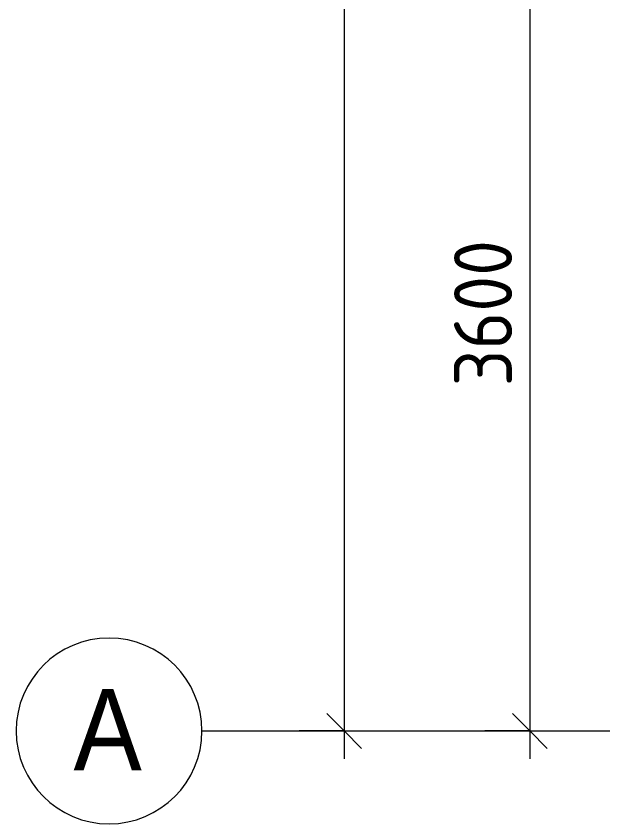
# Model space of a CAD drawing. Header units: millimetres. Extents: x 35316 to 242799, y -8553 to 29000.
# Drawn here: x 35316 to 37842, y -400 to 3078 of the extents above; entities that cross this region are included whole.
import ezdxf

# ---------------------------------------------------------------- set-up
doc = ezdxf.new("R2010")
doc.units = ezdxf.units.MM
for name, color, linetype, lineweight in [('A-ANNO-DIMS', 7, 'Continuous', 9), ('A-ANNO-DIMS-100', 7, 'Continuous', 9), ('Оси', 7, 'Continuous', 9), ('Оси-1', 7, 'Continuous', 20)]:
    doc.layers.add(name, color=color, linetype=linetype, lineweight=lineweight)
doc.styles.add('Arial', font='arial.ttf', dxfattribs={"width": 0.9, "height": 350})
doc.styles.add('ISOCPEUR', font='isocpeur.ttf', dxfattribs={"width": 0.9, "height": 250})
doc.dimstyles.new('ISO-2_5_0_9К_БОЛЬШОЙ', dxfattribs={"dimscale": 304.8, "dimtxt": 248.995294, "dimasz": 0.492126, "dimexe": 0.393701, "dimexo": 0.984252, "dimgap": 0, "dimtad": 1, "dimdec": 0, "dimrnd": 10, "dimzin": 0, "dimdsep": 46, "dimtxsty": 'ISOCPEUR', "dimblk1": 'OBLIQUE', "dimblk2": 'OBLIQUE', "dimsah": 1, "dimcen": 0.09, "dimdle": 0.393701, "dimazin": 0, "dimtfac": 1, "dimtdec": 4, "dimtix": 1, "dimtmove": 0, "dimatfit": 3, "dimfxl": 1, "dimtvp": 1, "dimtolj": 1, "dimtzin": 0, "dimarcsym": 2})
doc.dimstyles.new('ISO-2_5_0_9К_БОЛЬШОЙ_1', dxfattribs={"dimscale": 304.8, "dimtxt": 248.995294, "dimasz": 0.492126, "dimexe": 0.393701, "dimexo": 0.984252, "dimgap": 0, "dimtad": 1, "dimdec": 0, "dimrnd": 10, "dimzin": 0, "dimdsep": 46, "dimtxsty": 'ISOCPEUR', "dimblk1": 'OBLIQUE', "dimblk2": 'OBLIQUE', "dimsah": 1, "dimcen": 0.09, "dimdle": 0.393701, "dimazin": 0, "dimtfac": 1, "dimtdec": 4, "dimtix": 1, "dimtmove": 2, "dimatfit": 3, "dimfxl": 1, "dimtvp": 1, "dimtolj": 1, "dimtzin": 0, "dimarcsym": 2})

# ---------------------------------------------------------------- blocks, each defined once
blk = doc.blocks.new('Ось сетки - D8-29747960-План раскладки напольных покрытий 3 этажа в осях 12-23')
at = {"layer": 'Оси-1'}
for start, end in [(360, 180), (180, 360)]:
    blk.add_arc((0, 0), 4, start, end, dxfattribs=at)
blk = doc.blocks.new('DIMBLOCK24-План раскладки напольных покрытий 3 этажа в осях 12-23')
at = {"layer": 'A-ANNO-DIMS-100', "lineweight": 20}
for p, q in [((37528, 3600), (37453, 3675)), ((37528, 3600), (37603, 3525)), ((37528, 0), (37453, 75)), ((37528, 0), (37603, -75))]:
    blk.add_line(p, q, dxfattribs=at)
at = {"layer": 'A-ANNO-DIMS-100'}
for p, q in [((37334.1, 3600), (37648, 3600)), ((37528, 3600), (37334.1, 3600)), ((37528, 3600), (37528, -120)), ((37334.1, 0), (37648, 0)), ((37528, 0), (37334.1, 0))]:
    blk.add_line(p, q, dxfattribs=at)
at = {"layer": 'A-ANNO-DIMS-100', "color": 0, "insert": (37201.4, 1484), "char_height": 250, "width": 758.478, "attachment_point": 1, "rotation": 90, "line_spacing_factor": 1.149209, "style": 'ISOCPEUR'}
blk.add_mtext('3600', dxfattribs=at)
blk = doc.blocks.new('_Oblique')
at = {"color": 0, "linetype": 'ByBlock', "lineweight": -2}
blk.add_line((-0.5, -0.5), (0.5, 0.5), dxfattribs=at)
blk = doc.blocks.new('DIMBLOCK25-План раскладки напольных покрытий 3 этажа в осях 12-23')
at = {"layer": 'A-ANNO-DIMS-100'}
for p, q in [((36728, 27120), (36728, -120)), ((36534.1, 27000), (36848, 27000)), ((36728, 27000), (36534.1, 27000)), ((36534.1, 0), (36848, 0)), ((36728, 0), (36534.1, 0))]:
    blk.add_line(p, q, dxfattribs=at)
at = {"layer": 'A-ANNO-DIMS-100', "lineweight": 20}
for p, q in [((36728, 27000), (36653, 27075)), ((36728, 27000), (36803, 26925)), ((36728, 0), (36653, 75)), ((36728, 0), (36803, -75))]:
    blk.add_line(p, q, dxfattribs=at)
at = {"layer": 'A-ANNO-DIMS-100', "color": 0, "insert": (36401.4, 13795.2), "char_height": 250, "width": 948.097, "attachment_point": 1, "rotation": 90, "line_spacing_factor": 1.149209, "style": 'ISOCPEUR'}
blk.add_mtext('27000', dxfattribs=at)

msp = doc.modelspace()

# ---------------------------------------------------------------- linework, layer by layer
at = {"layer": 'Оси'}
msp.add_line((36115.9, 0), (38615.9, 0), dxfattribs=at)

# ---------------------------------------------------------------- block references
at = {"layer": 'Оси-1', "xscale": 99.99999999999993, "yscale": 99.99999999999993, "zscale": 99.99999999999993, "rotation": 269.9999999999994}
msp.add_blockref('Ось сетки - D8-29747960-План раскладки напольных покрытий 3 этажа в осях 12-23', (35715.9, 0), dxfattribs=at)

# ---------------------------------------------------------------- texts
at = {"layer": 'Оси', "insert": (35563.2, 181), "char_height": 350, "width": 360.759, "attachment_point": 1, "style": 'Arial'}
msp.add_mtext('\\fArial|b0|i0|c204|p34|;\\W.9;А', dxfattribs=at)

# ---------------------------------------------------------------- dimensions: what is measured, and where the dimension line sits
at = {"layer": 'A-ANNO-DIMS'}
dim = msp.add_linear_dim(base=(36728, 0), p1=(36834.1, 27000), p2=(36834.1, 0), angle=90, dimstyle='ISO-2_5_0_9К_БОЛЬШОЙ_1', override={"dimpost": '<>', "dimfxl": 26999.999823}, dxfattribs=at)
dim.commit()
dim.dimension.update_dxf_attribs({"geometry": 'DIMBLOCK25-План раскладки напольных покрытий 3 этажа в осях 12-23', "text_midpoint": (36568.1, 14269.3), "dimtype": 160, "text_rotation": 90})
dim = msp.add_linear_dim(base=(37528, 0), p1=(37634.1, 3600), p2=(37634.1, 0), angle=90, dimstyle='ISO-2_5_0_9К_БОЛЬШОЙ', override={"dimpost": '<>', "dimfxl": 3600}, dxfattribs=at)
dim.commit()
dim.dimension.update_dxf_attribs({"geometry": 'DIMBLOCK24-План раскладки напольных покрытий 3 этажа в осях 12-23', "text_midpoint": (37403, 1800)})

doc.saveas('drawing.dxf')
